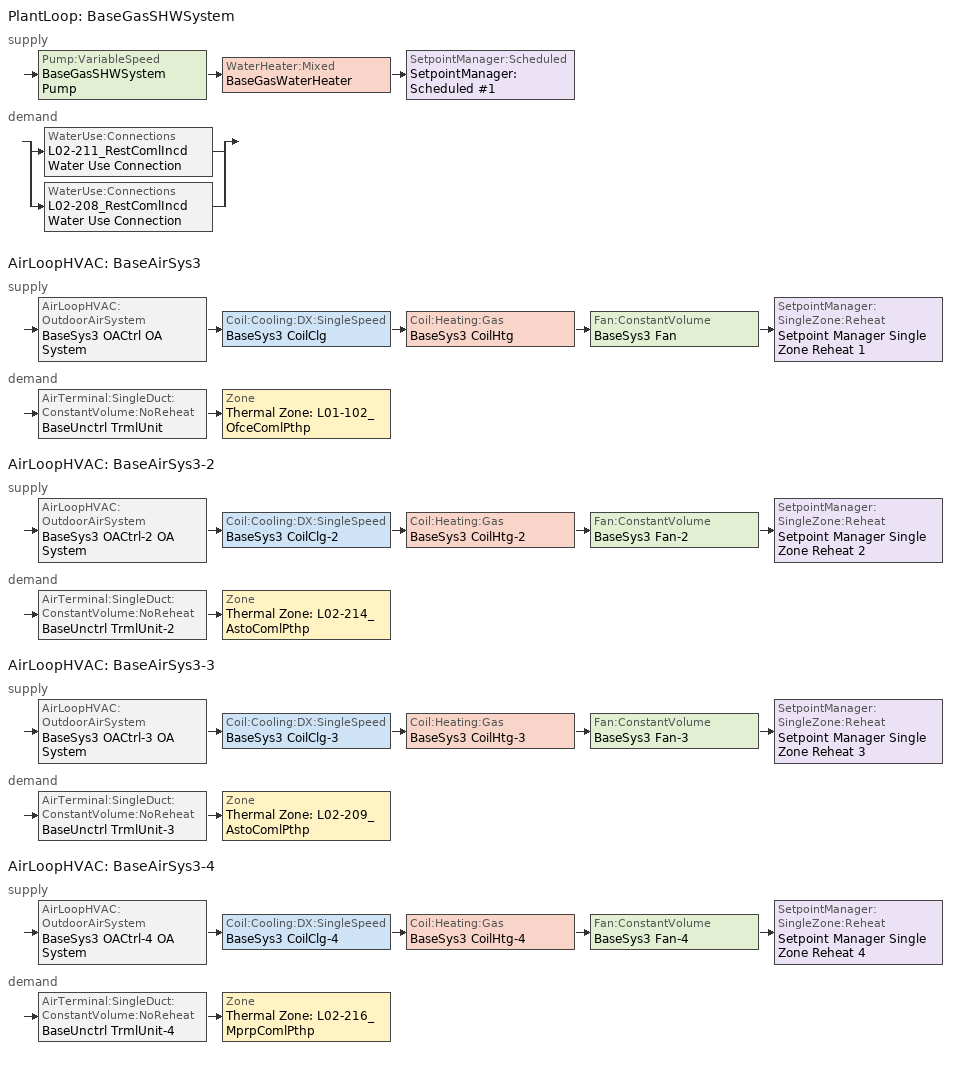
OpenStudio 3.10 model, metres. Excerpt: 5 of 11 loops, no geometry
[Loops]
PlantLoop 'BaseGasSHWSystem'
 supply: Pump:VariableSpeed 'BaseGasSHWSystem Pump' > WaterHeater:Mixed 'BaseGasWaterHeater' > SetpointManager:Scheduled 'SetpointManager:Scheduled #1'
 demand: split
  | WaterUse:Connections 'L02-211_RestComlIncd Water Use Connection'
  | WaterUse:Connections 'L02-208_RestComlIncd Water Use Connection'
AirLoopHVAC 'BaseAirSys3'
 supply: AirLoopHVAC:OutdoorAirSystem 'BaseSys3 OACtrl OA System' > Coil:Cooling:DX:SingleSpeed 'BaseSys3 CoilClg' > Coil:Heating:Gas 'BaseSys3 CoilHtg' > Fan:ConstantVolume 'BaseSys3 Fan' > SetpointManager:SingleZone:Reheat 'Setpoint Manager Single Zone Reheat 1'
 demand: AirTerminal:SingleDuct:ConstantVolume:NoReheat 'BaseUnctrl TrmlUnit' > Zone 'Thermal Zone: L01-102_OfceComlPthp'
AirLoopHVAC 'BaseAirSys3-2'
 supply: AirLoopHVAC:OutdoorAirSystem 'BaseSys3 OACtrl-2 OA System' > Coil:Cooling:DX:SingleSpeed 'BaseSys3 CoilClg-2' > Coil:Heating:Gas 'BaseSys3 CoilHtg-2' > Fan:ConstantVolume 'BaseSys3 Fan-2' > SetpointManager:SingleZone:Reheat 'Setpoint Manager Single Zone Reheat 2'
 demand: AirTerminal:SingleDuct:ConstantVolume:NoReheat 'BaseUnctrl TrmlUnit-2' > Zone 'Thermal Zone: L02-214_AstoComlPthp'
AirLoopHVAC 'BaseAirSys3-3'
 supply: AirLoopHVAC:OutdoorAirSystem 'BaseSys3 OACtrl-3 OA System' > Coil:Cooling:DX:SingleSpeed 'BaseSys3 CoilClg-3' > Coil:Heating:Gas 'BaseSys3 CoilHtg-3' > Fan:ConstantVolume 'BaseSys3 Fan-3' > SetpointManager:SingleZone:Reheat 'Setpoint Manager Single Zone Reheat 3'
 demand: AirTerminal:SingleDuct:ConstantVolume:NoReheat 'BaseUnctrl TrmlUnit-3' > Zone 'Thermal Zone: L02-209_AstoComlPthp'
AirLoopHVAC 'BaseAirSys3-4'
 supply: AirLoopHVAC:OutdoorAirSystem 'BaseSys3 OACtrl-4 OA System' > Coil:Cooling:DX:SingleSpeed 'BaseSys3 CoilClg-4' > Coil:Heating:Gas 'BaseSys3 CoilHtg-4' > Fan:ConstantVolume 'BaseSys3 Fan-4' > SetpointManager:SingleZone:Reheat 'Setpoint Manager Single Zone Reheat 4'
 demand: AirTerminal:SingleDuct:ConstantVolume:NoReheat 'BaseUnctrl TrmlUnit-4' > Zone 'Thermal Zone: L02-216_MprpComlPthp'
[Sizing:Zone] Zone Cooling Design Supply Air Temperature Input Method=TemperatureDifference; Zone Cooling Design Supply Air Temperature {C}=14; Zone Cooling Design Supply Air Temperature Difference {deltaC}=11.1111; Zone Heating Design Supply Air Temperature Input Method=TemperatureDifference; Zone Heating Design Supply Air Temperature {C}=40; Zone Heating Design Supply Air Temperature Difference {deltaC}=11.1111; Zone Cooling Design Supply Air Humidity Ratio {kg-H2O/kg-air}=0.0085; Zone Heating Design Supply Air Humidity Ratio {kg-H2O/kg-air}=0.008; Zone Heating Sizing Factor=1; Zone Cooling Sizing Factor=1; Cooling Design Air Flow Method=DesignDay; Cooling Minimum Air Flow per Zone Floor Area {m3/s-m2}=0; Cooling Minimum Air Flow {m3/s}=0; Cooling Minimum Air Flow Fraction=0; Heating Design Air Flow Method=DesignDay; Heating Maximum Air Flow per Zone Floor Area {m3/s-m2}=0; Heating Maximum Air Flow {m3/s}=0; Heating Maximum Air Flow Fraction=0; Account for Dedicated Outdoor Air System=No; Dedicated Outdoor Air System Control Strategy=NeutralSupplyAir; Dedicated Outdoor Air Low Setpoint Temperature for Design {C}=autosize; Dedicated Outdoor Air High Setpoint Temperature for Design {C}=autosize; Zone Load Sizing Method=Sensible Load Only No Latent Load; Zone Latent Cooling Design Supply Air Humidity Ratio Input Method=HumidityRatioDifference; Zone Cooling Design Supply Air Humidity Ratio Difference {kgWater/kgDryAir}=0.005; Zone Latent Heating Design Supply Air Humidity Ratio Input Method=HumidityRatioDifference; Zone Humidification Design Supply Air Humidity Ratio Difference {kgWater/kgDryAir}=0.005; Sizing Option=Coincident
Thermal Zone: L01-102_OfceComlPthp; Thermal Zone: L02-214_AstoComlPthp; Thermal Zone: L02-209_AstoComlPthp; Thermal Zone: L02-216_MprpComlPthp
[Zone equipment]
Thermal Zone: L01-102_OfceComlPthp: BaseUnctrl TrmlUnit
Thermal Zone: L02-214_AstoComlPthp: BaseUnctrl TrmlUnit-2
Thermal Zone: L02-209_AstoComlPthp: BaseUnctrl TrmlUnit-3
Thermal Zone: L02-216_MprpComlPthp: BaseUnctrl TrmlUnit-4
[PlantLoop]
BaseGasSHWSystem: Glycol Concentration=0; Plant Loop Volume {m3}=Autocalculate; Load Distribution Scheme=Optimal
[Sizing:Plant]
BaseGasSHWSystem: Loop Type=Heating; Design Loop Exit Temperature {C}=48.8889; Loop Design Temperature Difference {deltaC}=36.1111; Sizing Option=NonCoincident; Zone Timesteps in Averaging Window=1; Coincident Sizing Factor Mode=None
[WaterHeater:Mixed]
BaseGasWaterHeater: Tank Volume {m3}=0.113562; Setpoint Temperature Schedule=BaseGasWaterHeater Setpoint Temp; Deadband Temperature Difference {deltaC}=2; Maximum Temperature Limit {C}=82.22; Heater Control Type=Cycle; Heater Maximum Capacity {W}=8880.61; Heater Fuel Type=NaturalGas; Heater Thermal Efficiency=0.8; Off Cycle Parasitic Fuel Consumption Rate {W}=0; Off Cycle Parasitic Fuel Type=NaturalGas; Off Cycle Parasitic Heat Fraction to Tank=0.8; On Cycle Parasitic Fuel Consumption Rate {W}=0; On Cycle Parasitic Fuel Type=NaturalGas; Ambient Temperature Indicator=Schedule; Ambient Temperature Schedule=BaseGasWaterHeater Ambient Temperature; Off Cycle Loss Coefficient to Ambient Temperature {W/K}=5.4783; On Cycle Loss Coefficient to Ambient Temperature {W/K}=6; Use Side Effectiveness=1; Source Side Effectiveness=1; Use Side Design Flow Rate {m3/s}=autosize; Source Side Design Flow Rate {m3/s}=autosize; Indirect Water Heating Recovery Time {hr}=1.5; Source Side Flow Control Mode=IndirectHeatPrimarySetpoint
[WaterHeater:Sizing]
BaseGasWaterHeater: Design Mode=PeakDraw; Time Storage Can Meet Peak Draw {hr}=0.538503; Time for Tank Recovery {hr}=0; Nominal Tank Volume for Autosizing Plant Connections {m3}=1
[Pump:VariableSpeed]
BaseGasSHWSystem Pump: Rated Pump Head {Pa}=0; Pump Control Type=Intermittent; Skin Loss Radiative Fraction=0.5; Design Power Sizing Method=PowerPerFlowPerPressure; Design Electric Power per Unit Flow Rate {W/(m3/s)}=348701.1; Design Shaft Power per Unit Flow Rate per Unit Head {W-s/m3-Pa}=1.28205; Design Minimum Flow Rate Fraction=0
[SetpointManager:Scheduled]
SetpointManager:Scheduled #1: Control Variable=Temperature; Schedule=BaseGasSHWSystem Supply Temp Schedule; Setpoint Node or NodeList=BaseGasSHWSystem Supply Mixer Outlet Node
[WaterUse:Connections] Drain Water Heat Exchanger Type=None; Drain Water Heat Exchanger Destination=Plant
Name | Water Use Equipment Name 1
L02-211_RestComlIncd Water Use Connection | L02-211_RestComlIncd Water Use Equipment
L02-208_RestComlIncd Water Use Connection | L02-208_RestComlIncd Water Use Equipment
[WaterUse:Equipment:Definition]
Name | Peak Flow Rate {m3/s} | Target Temperature Schedule
L02-211_RestComlIncd Water Use Definition | 9.24403e-06 | L02-211_RestComlIncd Target SHW Temp
L02-208_RestComlIncd Water Use Definition | 1.26635e-06 | L02-208_RestComlIncd Target SHW Temp
[WaterUse:Equipment] Flow Rate Fraction Schedule=GLBHSHW
Name | Water Use Equipment Definition
L02-211_RestComlIncd Water Use Equipment | L02-211_RestComlIncd Water Use Definition
L02-208_RestComlIncd Water Use Equipment | L02-208_RestComlIncd Water Use Definition
[AirLoopHVAC] Availability Schedule=GLBHHVAC; Design Supply Air Flow Rate {m3/s}=autosize; Design Return Air Flow Fraction of Supply Air Flow=1
BaseAirSys3; BaseAirSys3-2; BaseAirSys3-3; BaseAirSys3-4
[Sizing:System] Central Heating Maximum System Air Flow Ratio=1; Preheat Design Temperature {C}=10; Preheat Design Humidity Ratio {kg-H2O/kg-Air}=0; Precool Design Temperature {C}=5.68434e-14; Precool Design Humidity Ratio {kg-H2O/kg-Air}=0; Central Cooling Design Supply Air Temperature {C}=12.7778; Central Heating Design Supply Air Temperature {C}=32.2222; Sizing Option=NonCoincident; 100% Outdoor Air in Cooling=No; 100% Outdoor Air in Heating=No; Central Cooling Design Supply Air Humidity Ratio {kg-H2O/kg-Air}=0.0085; Central Heating Design Supply Air Humidity Ratio {kg-H2O/kg-Air}=0.008; Zone Maximum Outdoor Air Fraction=1; Cooling Supply Air Flow Rate Per Floor Area {m3/s-m2}=0.00996765; Cooling Fraction of Autosized Cooling Supply Air Flow Rate=1; Cooling Supply Air Flow Rate Per Unit Cooling Capacity {m3/s-W}=3.94755e-05; Heating Supply Air Flow Rate Per Floor Area {m3/s-m2}=0.00996765; Heating Fraction of Autosized Heating Supply Air Flow Rate=1; Heating Fraction of Autosized Cooling Supply Air Flow Rate=1; Heating Supply Air Flow Rate Per Unit Heating Capacity {m3/s-W}=3.15882e-05; Cooling Design Capacity Method=CoolingDesignCapacity; Cooling Design Capacity {W}=autosize; Cooling Design Capacity Per Floor Area {W/m2}=234.7; Fraction of Autosized Cooling Design Capacity=1; Heating Design Capacity Method=HeatingDesignCapacity; Heating Design Capacity {W}=autosize; Heating Design Capacity Per Floor Area {W/m2}=157; Fraction of Autosized Heating Design Capacity=1; Central Cooling Capacity Control Method=OnOff; Occupant Diversity=autosize
BaseAirSys3; BaseAirSys3-2; BaseAirSys3-3; BaseAirSys3-4
[Fan:ConstantVolume] Availability Schedule=Always On Discrete; Fan Total Efficiency=1; Pressure Rise {Pa}=0; Maximum Flow Rate {m3/s}=AutoSize; Motor Efficiency=1; Motor In Airstream Fraction=1
BaseSys3 Fan; BaseSys3 Fan-2; BaseSys3 Fan-3; BaseSys3 Fan-4
[Coil:Heating:Gas] Availability Schedule=Always On Discrete; Gas Burner Efficiency=0.8; Nominal Capacity {W}=AutoSize; On Cycle Parasitic Electric Load {W}=0; Part Load Fraction Correlation Curve=CoilHtgFurnFIRRatio_fQRatio; Off Cycle Parasitic Gas Load {W}=0
BaseSys3 CoilHtg; BaseSys3 CoilHtg-2; BaseSys3 CoilHtg-3; BaseSys3 CoilHtg-4
[Coil:Cooling:DX:SingleSpeed] Availability Schedule=Always On Discrete; Rated Total Cooling Capacity {W}=autosize; Rated Sensible Heat Ratio=autosize; Rated COP {W/W}=3; Rated Air Flow Rate {m3/s}=autosize; Rated Evaporator Fan Power Per Volume Flow Rate 2017 {W/(m3/s)}=773.3; Rated Evaporator Fan Power Per Volume Flow Rate 2023 {W/(m3/s)}=934.4; Total Cooling Capacity Function of Temperature Curve=CoilClgDXQRatio_fTwbToadbSI; Total Cooling Capacity Function of Flow Fraction Curve=CoilClgDXSnglQRatio_fCFMRatio; Energy Input Ratio Function of Temperature Curve=CoilClgDXEIRRatio_fTwbToadbSI; Energy Input Ratio Function of Flow Fraction Curve=CoilClgDXSnglEIRRatio_fCFMRatio; Part Load Fraction Correlation Curve=CoilClgDXEIRRatio_fQFrac; Minimum Outdoor Dry-Bulb Temperature for Compressor Operation {C}=-25; Nominal Time for Condensate Removal to Begin {s}=0; Ratio of Initial Moisture Evaporation Rate and Steady State Latent Capacity=0; Maximum Cycling Rate {cycles/hr}=0; Latent Capacity Time Constant {s}=0; Condenser Type=AirCooled; Evaporative Condenser Effectiveness=0.9; Evaporative Condenser Air Flow Rate {m3/s}=autosize; Evaporative Condenser Pump Rated Power Consumption {W}=autosize; Crankcase Heater Capacity {W}=0; Maximum Outdoor Dry-Bulb Temperature for Crankcase Heater Operation {C}=10; Basin Heater Capacity {W/K}=0; Basin Heater Setpoint Temperature {C}=2
BaseSys3 CoilClg; BaseSys3 CoilClg-2; BaseSys3 CoilClg-3; BaseSys3 CoilClg-4
[Controller:OutdoorAir] Minimum Outdoor Air Flow Rate {m3/s}=0; Maximum Outdoor Air Flow Rate {m3/s}=Autosize; Economizer Control Type=NoEconomizer; Economizer Control Action Type=ModulateFlow; Economizer Maximum Limit Enthalpy {J/kg}=64000; Lockout Type=NoLockout; Minimum Limit Type=FixedMinimum; High Humidity Control=No; High Humidity Outdoor Air Flow Ratio=1; Control High Indoor Humidity Based on Outdoor Humidity Ratio=Yes; Heat Recovery Bypass Control Type=BypassWhenWithinEconomizerLimits; Economizer Operation Staging=InterlockedWithMechanicalCooling
Name | Minimum Outdoor Air Schedule | Controller Mechanical Ventilation
BaseSys3 OACtrl | BaseSys3 OACtrl Schedule | BaseSys3 OACtrl Mech Vent Controller
BaseSys3 OACtrl-2 | BaseSys3 OACtrl-2 Schedule | BaseSys3 OACtrl-2 Mech Vent Controller
BaseSys3 OACtrl-3 | BaseSys3 OACtrl-3 Schedule | BaseSys3 OACtrl-3 Mech Vent Controller
BaseSys3 OACtrl-4 | BaseSys3 OACtrl-4 Schedule | BaseSys3 OACtrl-4 Mech Vent Controller
[Controller:MechanicalVentilation] Availability Schedule=Always On Discrete
BaseSys3 OACtrl Mech Vent Controller; BaseSys3 OACtrl-2 Mech Vent Controller; BaseSys3 OACtrl-3 Mech Vent Controller; BaseSys3 OACtrl-4 Mech Vent Controller
[AirLoopHVAC:OutdoorAirSystem]
Name | Controller
BaseSys3 OACtrl OA System | BaseSys3 OACtrl
BaseSys3 OACtrl-2 OA System | BaseSys3 OACtrl-2
BaseSys3 OACtrl-3 OA System | BaseSys3 OACtrl-3
BaseSys3 OACtrl-4 OA System | BaseSys3 OACtrl-4
[SetpointManager:SingleZone:Reheat] Minimum Supply Air Temperature {C}=-99; Maximum Supply Air Temperature {C}=99
Name | Control Zone | Setpoint Node or NodeList
Setpoint Manager Single Zone Reheat 1 | Thermal Zone: L01-102_OfceComlPthp | BaseSys3 Fan Outlet Node
Setpoint Manager Single Zone Reheat 2 | Thermal Zone: L02-214_AstoComlPthp | BaseSys3 Fan-2 Outlet Node
Setpoint Manager Single Zone Reheat 3 | Thermal Zone: L02-209_AstoComlPthp | BaseSys3 Fan-3 Outlet Node
Setpoint Manager Single Zone Reheat 4 | Thermal Zone: L02-216_MprpComlPthp | BaseSys3 Fan-4 Outlet Node
[AirTerminal:SingleDuct:ConstantVolume:NoReheat] Availability Schedule=Always On Discrete; Maximum Air Flow Rate {m3/s}=AutoSize
BaseUnctrl TrmlUnit; BaseUnctrl TrmlUnit-2; BaseUnctrl TrmlUnit-3; BaseUnctrl TrmlUnit-4
[Curve:Biquadratic] Minimum Value of x=13.89; Maximum Value of x=25; Minimum Value of y=23.89; Maximum Value of y=46.11
Name | Coefficient1 Constant | Coefficient2 x | Coefficient3 x**2 | Coefficient4 y | Coefficient5 y**2 | Coefficient6 x*y
CoilClgDXQRatio_fTwbToadbSI | 0.86779 | 0.014245 | 0.000554 | -0.007569 | 3.2e-05 | -0.000191
CoilClgDXEIRRatio_fTwbToadbSI | 0.116709 | 0.028458 | -0.000411 | 0.021422 | 0.000162 | -0.00068
[Curve:Cubic]
CoilClgDXEIRRatio_fQFrac: Coefficient1 Constant=0; Coefficient2 x=5.1091; Coefficient3 x**2=-8.5515; Coefficient4 x**3=4.4744; Minimum Value of x=0.7; Maximum Value of x=1; Minimum Curve Output=0.92; Maximum Curve Output=1
[Curve:Quadratic]
Name | Coefficient1 Constant | Coefficient2 x | Coefficient3 x**2 | Minimum Value of x | Maximum Value of x | Minimum Curve Output
CoilClgDXSnglQRatio_fCFMRatio | 0.8 | 0.2 | 0 | 0 | 100 | 0.8
CoilClgDXSnglEIRRatio_fCFMRatio | 1.156 | -0.1816 | 0.0256 | 0 | 100
CoilHtgFurnFIRRatio_fQRatio | 0.01861 | 1.09421 | -0.112819 | 0.7 | 1
[Schedule:Day]
GLBHWinSHWWD; GLBHWinSHWFri; GLBHWinSHWSat: 1, 0, 0.04, 2, 0, 0.04, 3, 0, 0.04, 4, 0, 0.05, 5, 0, 0.05, 6, 0, 0.05, 7, 0, 0.05, 8, 0, 0.05, 9, 0, 0.05, 10, 0, 0.05, 11, 0, 0.05, 12, 0, 0.05, 13, 0, 0.08, 14, 0, 0.15, 15, 0, 0.26, 16, 0, 0.35, 17, 0, 0.35, 18, 0, 0.35, 19, 0, 0.35, 20, 0, 0.26, 21, 0, 0.14, 22, 0, 0.05, 23, 0, 0.04, 24, 0, 0.04
GLBHWinSHWSun: 1, 0, 0.04, 2, 0, 0.04, 3, 0, 0.04, 4, 0, 0.05, 5, 0, 0.05, 6, 0, 0.05, 7, 0, 0.05, 8, 0, 0.05, 9, 0, 0.05, 10, 0, 0.05, 11, 0, 0.05, 12, 0, 0.05, 13, 0, 0.05, 14, 0, 0.05, 15, 0, 0.05, 16, 0, 0.05, 17, 0, 0.05, 18, 0, 0.05, 19, 0, 0.05, 20, 0, 0.05, 21, 0, 0.05, 22, 0, 0.05, 23, 0, 0.04, 24, 0, 0.04
GLBHSpFaSHWWD; GLBHSpFaSHWFri: 1, 0, 0.04, 2, 0, 0.04, 3, 0, 0.04, 4, 0, 0.05, 5, 0, 0.26, 6, 0, 0.35, 7, 0, 0.35, 8, 0, 0.35, 9, 0, 0.35, 10, 0, 0.35, 11, 0, 0.35, 12, 0, 0.35, 13, 0, 0.35, 14, 0, 0.35, 15, 0, 0.35, 16, 0, 0.35, 17, 0, 0.35, 18, 0, 0.26, 19, 0, 0.15, 20, 0, 0.08, 21, 0, 0.05, 22, 0, 0.05, 23, 0, 0.04, 24, 0, 0.04
GLBHSpFaSHWSat; GLBHSpFaSHWSun: 1, 0, 0.04, 2, 0, 0.04, 3, 0, 0.04, 4, 0, 0.05, 5, 0, 0.08, 6, 0, 0.15, 7, 0, 0.26, 8, 0, 0.35, 9, 0, 0.35, 10, 0, 0.26, 11, 0, 0.15, 12, 0, 0.08, 13, 0, 0.05, 14, 0, 0.05, 15, 0, 0.05, 16, 0, 0.05, 17, 0, 0.05, 18, 0, 0.05, 19, 0, 0.05, 20, 0, 0.05, 21, 0, 0.05, 22, 0, 0.05, 23, 0, 0.04, 24, 0, 0.04
GLBHSumSHWWD: 1, 0, 0.04, 2, 0, 0.04, 3, 0, 0.04, 4, 0, 0.05, 5, 0, 0.26, 6, 0, 0.35, 7, 0, 0.35, 8, 0, 0.35, 9, 0, 0.35, 10, 0, 0.35, 11, 0, 0.35, 12, 0, 0.35, 13, 0, 0.35, 14, 0, 0.35, 15, 0, 0.35, 16, 0, 0.35, 17, 0, 0.35, 18, 0, 0.35, 19, 0, 0.35, 20, 0, 0.26, 21, 0, 0.14, 22, 0, 0.05, 23, 0, 0.04, 24, 0, 0.04
GLBHSumSHWFri: 1, 0, 0.04, 2, 0, 0.04, 3, 0, 0.04, 4, 0, 0.05, 5, 0, 0.26, 6, 0, 0.35, 7, 0, 0.35, 8, 0, 0.35, 9, 0, 0.35, 10, 0, 0.35, 11, 0, 0.35, 12, 0, 0.35, 13, 0, 0.35, 14, 0, 0.35, 15, 0, 0.35, 16, 0, 0.35, 17, 0, 0.35, 18, 0, 0.26, 19, 0, 0.14, 20, 0, 0.05, 21, 0, 0.05, 22, 0, 0.05, 23, 0, 0.04, 24, 0, 0.04
GLBHSumSHWSat; GLBHSumSHWSun: 1, 0, 0.04, 2, 0, 0.04, 3, 0, 0.04, 4, 0, 0.05, 5, 0, 0.08, 6, 0, 0.15, 7, 0, 0.26, 8, 0, 0.35, 9, 0, 0.35, 10, 0, 0.35, 11, 0, 0.35, 12, 0, 0.26, 13, 0, 0.15, 14, 0, 0.08, 15, 0, 0.05, 16, 0, 0.05, 17, 0, 0.05, 18, 0, 0.05, 19, 0, 0.05, 20, 0, 0.05, 21, 0, 0.05, 22, 0, 0.05, 23, 0, 0.04, 24, 0, 0.04
GLBHWinHVACWD; GLBHWinHVACFri; GLBHWinHVACSat; BaseSys3 OACtrl Schedule Week 1 Monday; BaseSys3 OACtrl Schedule Week 1 Tuesday; BaseSys3 OACtrl Schedule Week 1 Wednesday; BaseSys3 OACtrl Schedule Week 1 Thursday; BaseSys3 OACtrl Schedule Week 1 Friday; BaseSys3 OACtrl Schedule Week 1 Saturday; BaseSys3 OACtrl Schedule Week 5 Monday; BaseSys3 OACtrl Schedule Week 5 Tuesday; BaseSys3 OACtrl Schedule Week 5 Wednesday; BaseSys3 OACtrl Schedule Week 5 Thursday; BaseSys3 OACtrl Schedule Week 5 Friday; BaseSys3 OACtrl Schedule Week 5 Saturday; BaseSys3 OACtrl-2 Schedule Week 1 Monday; BaseSys3 OACtrl-2 Schedule Week 1 Tuesday; BaseSys3 OACtrl-2 Schedule Week 1 Wednesday; BaseSys3 OACtrl-2 Schedule Week 1 Thursday; BaseSys3 OACtrl-2 Schedule Week 1 Friday; BaseSys3 OACtrl-2 Schedule Week 1 Saturday; BaseSys3 OACtrl-2 Schedule Week 5 Monday; BaseSys3 OACtrl-2 Schedule Week 5 Tuesday; BaseSys3 OACtrl-2 Schedule Week 5 Wednesday; BaseSys3 OACtrl-2 Schedule Week 5 Thursday; BaseSys3 OACtrl-2 Schedule Week 5 Friday; BaseSys3 OACtrl-2 Schedule Week 5 Saturday; BaseSys3 OACtrl-3 Schedule Week 1 Monday; BaseSys3 OACtrl-3 Schedule Week 1 Tuesday; BaseSys3 OACtrl-3 Schedule Week 1 Wednesday; BaseSys3 OACtrl-3 Schedule Week 1 Thursday; BaseSys3 OACtrl-3 Schedule Week 1 Friday; BaseSys3 OACtrl-3 Schedule Week 1 Saturday; BaseSys3 OACtrl-3 Schedule Week 5 Monday; BaseSys3 OACtrl-3 Schedule Week 5 Tuesday; BaseSys3 OACtrl-3 Schedule Week 5 Wednesday; BaseSys3 OACtrl-3 Schedule Week 5 Thursday; BaseSys3 OACtrl-3 Schedule Week 5 Friday; BaseSys3 OACtrl-3 Schedule Week 5 Saturday; BaseSys3 OACtrl-4 Schedule Week 1 Monday; BaseSys3 OACtrl-4 Schedule Week 1 Tuesday; BaseSys3 OACtrl-4 Schedule Week 1 Wednesday; BaseSys3 OACtrl-4 Schedule Week 1 Thursday; BaseSys3 OACtrl-4 Schedule Week 1 Friday; BaseSys3 OACtrl-4 Schedule Week 1 Saturday; BaseSys3 OACtrl-4 Schedule Week 5 Monday; BaseSys3 OACtrl-4 Schedule Week 5 Tuesday; BaseSys3 OACtrl-4 Schedule Week 5 Wednesday; BaseSys3 OACtrl-4 Schedule Week 5 Thursday; BaseSys3 OACtrl-4 Schedule Week 5 Friday; BaseSys3 OACtrl-4 Schedule Week 5 Saturday: 1, 0, 0, 2, 0, 0, 3, 0, 0, 4, 0, 0, 5, 0, 0, 6, 0, 0, 7, 0, 0, 8, 0, 0, 9, 0, 0, 10, 0, 0, 11, 0, 0, 12, 0, 0, 13, 0, 0, 14, 0, 1, 15, 0, 1, 16, 0, 1, 17, 0, 1, 18, 0, 1, 19, 0, 1, 20, 0, 1, 21, 0, 0, 22, 0, 0, 23, 0, 0, 24, 0, 0
GLBHWinHVACSun; OffDay; BaseSys3 OACtrl Schedule Week 1 Sunday; BaseSys3 OACtrl Schedule Week 1 Holiday; BaseSys3 OACtrl Schedule Week 1 Custom 1; BaseSys3 OACtrl Schedule Week 1 Custom 2; BaseSys3 OACtrl Schedule Week 5 Sunday; BaseSys3 OACtrl Schedule Week 5 Holiday; BaseSys3 OACtrl Schedule Week 5 Custom 1; BaseSys3 OACtrl Schedule Week 5 Custom 2; BaseSys3 OACtrl-2 Schedule Week 1 Sunday; BaseSys3 OACtrl-2 Schedule Week 1 Holiday; BaseSys3 OACtrl-2 Schedule Week 1 Custom 1; BaseSys3 OACtrl-2 Schedule Week 1 Custom 2; BaseSys3 OACtrl-2 Schedule Week 5 Sunday; BaseSys3 OACtrl-2 Schedule Week 5 Holiday; BaseSys3 OACtrl-2 Schedule Week 5 Custom 1; BaseSys3 OACtrl-2 Schedule Week 5 Custom 2; BaseSys3 OACtrl-3 Schedule Week 1 Sunday; BaseSys3 OACtrl-3 Schedule Week 1 Holiday; BaseSys3 OACtrl-3 Schedule Week 1 Custom 1; BaseSys3 OACtrl-3 Schedule Week 1 Custom 2; BaseSys3 OACtrl-3 Schedule Week 5 Sunday; BaseSys3 OACtrl-3 Schedule Week 5 Holiday; BaseSys3 OACtrl-3 Schedule Week 5 Custom 1; BaseSys3 OACtrl-3 Schedule Week 5 Custom 2; BaseSys3 OACtrl-4 Schedule Week 1 Sunday; BaseSys3 OACtrl-4 Schedule Week 1 Holiday; BaseSys3 OACtrl-4 Schedule Week 1 Custom 1; BaseSys3 OACtrl-4 Schedule Week 1 Custom 2; BaseSys3 OACtrl-4 Schedule Week 5 Sunday; BaseSys3 OACtrl-4 Schedule Week 5 Holiday; BaseSys3 OACtrl-4 Schedule Week 5 Custom 1; BaseSys3 OACtrl-4 Schedule Week 5 Custom 2: 1, 0, 0, 2, 0, 0, 3, 0, 0, 4, 0, 0, 5, 0, 0, 6, 0, 0, 7, 0, 0, 8, 0, 0, 9, 0, 0, 10, 0, 0, 11, 0, 0, 12, 0, 0, 13, 0, 0, 14, 0, 0, 15, 0, 0, 16, 0, 0, 17, 0, 0, 18, 0, 0, 19, 0, 0, 20, 0, 0, 21, 0, 0, 22, 0, 0, 23, 0, 0, 24, 0, 0
GLBHSpFaHVACWD; GLBHSpFaHVACFri; BaseSys3 OACtrl Schedule Week 2 Monday; BaseSys3 OACtrl Schedule Week 2 Tuesday; BaseSys3 OACtrl Schedule Week 2 Wednesday; BaseSys3 OACtrl Schedule Week 2 Thursday; BaseSys3 OACtrl Schedule Week 2 Friday; BaseSys3 OACtrl Schedule Week 4 Monday; BaseSys3 OACtrl Schedule Week 4 Tuesday; BaseSys3 OACtrl Schedule Week 4 Wednesday; BaseSys3 OACtrl Schedule Week 4 Thursday; BaseSys3 OACtrl Schedule Week 4 Friday; BaseSys3 OACtrl-2 Schedule Week 2 Monday; BaseSys3 OACtrl-2 Schedule Week 2 Tuesday; BaseSys3 OACtrl-2 Schedule Week 2 Wednesday; BaseSys3 OACtrl-2 Schedule Week 2 Thursday; BaseSys3 OACtrl-2 Schedule Week 2 Friday; BaseSys3 OACtrl-2 Schedule Week 4 Monday; BaseSys3 OACtrl-2 Schedule Week 4 Tuesday; BaseSys3 OACtrl-2 Schedule Week 4 Wednesday; BaseSys3 OACtrl-2 Schedule Week 4 Thursday; BaseSys3 OACtrl-2 Schedule Week 4 Friday; BaseSys3 OACtrl-3 Schedule Week 2 Monday; BaseSys3 OACtrl-3 Schedule Week 2 Tuesday; BaseSys3 OACtrl-3 Schedule Week 2 Wednesday; BaseSys3 OACtrl-3 Schedule Week 2 Thursday; BaseSys3 OACtrl-3 Schedule Week 2 Friday; BaseSys3 OACtrl-3 Schedule Week 4 Monday; BaseSys3 OACtrl-3 Schedule Week 4 Tuesday; BaseSys3 OACtrl-3 Schedule Week 4 Wednesday; BaseSys3 OACtrl-3 Schedule Week 4 Thursday; BaseSys3 OACtrl-3 Schedule Week 4 Friday; BaseSys3 OACtrl-4 Schedule Week 2 Monday; BaseSys3 OACtrl-4 Schedule Week 2 Tuesday; BaseSys3 OACtrl-4 Schedule Week 2 Wednesday; BaseSys3 OACtrl-4 Schedule Week 2 Thursday; BaseSys3 OACtrl-4 Schedule Week 2 Friday; BaseSys3 OACtrl-4 Schedule Week 4 Monday; BaseSys3 OACtrl-4 Schedule Week 4 Tuesday; BaseSys3 OACtrl-4 Schedule Week 4 Wednesday; BaseSys3 OACtrl-4 Schedule Week 4 Thursday; BaseSys3 OACtrl-4 Schedule Week 4 Friday: 1, 0, 0, 2, 0, 0, 3, 0, 0, 4, 0, 0, 5, 0, 1, 6, 0, 1, 7, 0, 1, 8, 0, 1, 9, 0, 1, 10, 0, 1, 11, 0, 1, 12, 0, 1, 13, 0, 1, 14, 0, 1, 15, 0, 1, 16, 0, 1, 17, 0, 1, 18, 0, 1, 19, 0, 1, 20, 0, 0, 21, 0, 0, 22, 0, 0, 23, 0, 0, 24, 0, 0
GLBHSpFaHVACSat; GLBHSpFaHVACSun; BaseSys3 OACtrl Schedule Week 2 Sunday; BaseSys3 OACtrl Schedule Week 2 Saturday; BaseSys3 OACtrl Schedule Week 2 Holiday; BaseSys3 OACtrl Schedule Week 2 Custom 1; BaseSys3 OACtrl Schedule Week 2 Custom 2; BaseSys3 OACtrl Schedule Week 4 Sunday; BaseSys3 OACtrl Schedule Week 4 Saturday; BaseSys3 OACtrl Schedule Week 4 Holiday; BaseSys3 OACtrl Schedule Week 4 Custom 1; BaseSys3 OACtrl Schedule Week 4 Custom 2; BaseSys3 OACtrl-2 Schedule Week 2 Sunday; BaseSys3 OACtrl-2 Schedule Week 2 Saturday; BaseSys3 OACtrl-2 Schedule Week 2 Holiday; BaseSys3 OACtrl-2 Schedule Week 2 Custom 1; BaseSys3 OACtrl-2 Schedule Week 2 Custom 2; BaseSys3 OACtrl-2 Schedule Week 4 Sunday; BaseSys3 OACtrl-2 Schedule Week 4 Saturday; BaseSys3 OACtrl-2 Schedule Week 4 Holiday; BaseSys3 OACtrl-2 Schedule Week 4 Custom 1; BaseSys3 OACtrl-2 Schedule Week 4 Custom 2; BaseSys3 OACtrl-3 Schedule Week 2 Sunday; BaseSys3 OACtrl-3 Schedule Week 2 Saturday; BaseSys3 OACtrl-3 Schedule Week 2 Holiday; BaseSys3 OACtrl-3 Schedule Week 2 Custom 1; BaseSys3 OACtrl-3 Schedule Week 2 Custom 2; BaseSys3 OACtrl-3 Schedule Week 4 Sunday; BaseSys3 OACtrl-3 Schedule Week 4 Saturday; BaseSys3 OACtrl-3 Schedule Week 4 Holiday; BaseSys3 OACtrl-3 Schedule Week 4 Custom 1; BaseSys3 OACtrl-3 Schedule Week 4 Custom 2; BaseSys3 OACtrl-4 Schedule Week 2 Sunday; BaseSys3 OACtrl-4 Schedule Week 2 Saturday; BaseSys3 OACtrl-4 Schedule Week 2 Holiday; BaseSys3 OACtrl-4 Schedule Week 2 Custom 1; BaseSys3 OACtrl-4 Schedule Week 2 Custom 2; BaseSys3 OACtrl-4 Schedule Week 4 Sunday; BaseSys3 OACtrl-4 Schedule Week 4 Saturday; BaseSys3 OACtrl-4 Schedule Week 4 Holiday; BaseSys3 OACtrl-4 Schedule Week 4 Custom 1; BaseSys3 OACtrl-4 Schedule Week 4 Custom 2: 1, 0, 0, 2, 0, 0, 3, 0, 0, 4, 0, 0, 5, 0, 0, 6, 0, 1, 7, 0, 1, 8, 0, 1, 9, 0, 1, 10, 0, 1, 11, 0, 1, 12, 0, 0, 13, 0, 0, 14, 0, 0, 15, 0, 0, 16, 0, 0, 17, 0, 0, 18, 0, 0, 19, 0, 0, 20, 0, 0, 21, 0, 0, 22, 0, 0, 23, 0, 0, 24, 0, 0
GLBHSumHVACWD; BaseSys3 OACtrl Schedule Week 3 Monday; BaseSys3 OACtrl Schedule Week 3 Tuesday; BaseSys3 OACtrl Schedule Week 3 Wednesday; BaseSys3 OACtrl Schedule Week 3 Thursday; BaseSys3 OACtrl-2 Schedule Week 3 Monday; BaseSys3 OACtrl-2 Schedule Week 3 Tuesday; BaseSys3 OACtrl-2 Schedule Week 3 Wednesday; BaseSys3 OACtrl-2 Schedule Week 3 Thursday; BaseSys3 OACtrl-3 Schedule Week 3 Monday; BaseSys3 OACtrl-3 Schedule Week 3 Tuesday; BaseSys3 OACtrl-3 Schedule Week 3 Wednesday; BaseSys3 OACtrl-3 Schedule Week 3 Thursday; BaseSys3 OACtrl-4 Schedule Week 3 Monday; BaseSys3 OACtrl-4 Schedule Week 3 Tuesday; BaseSys3 OACtrl-4 Schedule Week 3 Wednesday; BaseSys3 OACtrl-4 Schedule Week 3 Thursday: 1, 0, 0, 2, 0, 0, 3, 0, 0, 4, 0, 0, 5, 0, 1, 6, 0, 1, 7, 0, 1, 8, 0, 1, 9, 0, 1, 10, 0, 1, 11, 0, 1, 12, 0, 1, 13, 0, 1, 14, 0, 1, 15, 0, 1, 16, 0, 1, 17, 0, 1, 18, 0, 1, 19, 0, 1, 20, 0, 1, 21, 0, 0, 22, 0, 0, 23, 0, 0, 24, 0, 0
GLBHSumHVACFri; BaseSys3 OACtrl Schedule Week 3 Friday; BaseSys3 OACtrl-2 Schedule Week 3 Friday; BaseSys3 OACtrl-3 Schedule Week 3 Friday; BaseSys3 OACtrl-4 Schedule Week 3 Friday: 1, 0, 0, 2, 0, 0, 3, 0, 0, 4, 0, 0, 5, 0, 1, 6, 0, 1, 7, 0, 1, 8, 0, 1, 9, 0, 1, 10, 0, 1, 11, 0, 1, 12, 0, 1, 13, 0, 1, 14, 0, 1, 15, 0, 1, 16, 0, 1, 17, 0, 1, 18, 0, 1, 19, 0, 0, 20, 0, 0, 21, 0, 0, 22, 0, 0, 23, 0, 0, 24, 0, 0
GLBHSumHVACSat; GLBHSumHVACSun; BaseSys3 OACtrl Schedule Week 3 Sunday; BaseSys3 OACtrl Schedule Week 3 Saturday; BaseSys3 OACtrl Schedule Week 3 Holiday; BaseSys3 OACtrl Schedule Week 3 Custom 1; BaseSys3 OACtrl Schedule Week 3 Custom 2; BaseSys3 OACtrl-2 Schedule Week 3 Sunday; BaseSys3 OACtrl-2 Schedule Week 3 Saturday; BaseSys3 OACtrl-2 Schedule Week 3 Holiday; BaseSys3 OACtrl-2 Schedule Week 3 Custom 1; BaseSys3 OACtrl-2 Schedule Week 3 Custom 2; BaseSys3 OACtrl-3 Schedule Week 3 Sunday; BaseSys3 OACtrl-3 Schedule Week 3 Saturday; BaseSys3 OACtrl-3 Schedule Week 3 Holiday; BaseSys3 OACtrl-3 Schedule Week 3 Custom 1; BaseSys3 OACtrl-3 Schedule Week 3 Custom 2; BaseSys3 OACtrl-4 Schedule Week 3 Sunday; BaseSys3 OACtrl-4 Schedule Week 3 Saturday; BaseSys3 OACtrl-4 Schedule Week 3 Holiday; BaseSys3 OACtrl-4 Schedule Week 3 Custom 1; BaseSys3 OACtrl-4 Schedule Week 3 Custom 2: 1, 0, 0, 2, 0, 0, 3, 0, 0, 4, 0, 0, 5, 0, 0, 6, 0, 1, 7, 0, 1, 8, 0, 1, 9, 0, 1, 10, 0, 1, 11, 0, 1, 12, 0, 1, 13, 0, 1, 14, 0, 0, 15, 0, 0, 16, 0, 0, 17, 0, 0, 18, 0, 0, 19, 0, 0, 20, 0, 0, 21, 0, 0, 22, 0, 0, 23, 0, 0, 24, 0, 0
OnDay; AllOnHVACAvailDay; BaseSys3 OACtrl Schedule Week 1 Summer; BaseSys3 OACtrl Schedule Week 1 Winter; BaseSys3 OACtrl Schedule Week 2 Summer; BaseSys3 OACtrl Schedule Week 2 Winter; BaseSys3 OACtrl Schedule Week 3 Summer; BaseSys3 OACtrl Schedule Week 3 Winter; BaseSys3 OACtrl Schedule Week 4 Summer; BaseSys3 OACtrl Schedule Week 4 Winter; BaseSys3 OACtrl Schedule Week 5 Summer; BaseSys3 OACtrl Schedule Week 5 Winter; BaseSys3 OACtrl-2 Schedule Week 1 Summer; BaseSys3 OACtrl-2 Schedule Week 1 Winter; BaseSys3 OACtrl-2 Schedule Week 2 Summer; BaseSys3 OACtrl-2 Schedule Week 2 Winter; BaseSys3 OACtrl-2 Schedule Week 3 Summer; BaseSys3 OACtrl-2 Schedule Week 3 Winter; BaseSys3 OACtrl-2 Schedule Week 4 Summer; BaseSys3 OACtrl-2 Schedule Week 4 Winter; BaseSys3 OACtrl-2 Schedule Week 5 Summer; BaseSys3 OACtrl-2 Schedule Week 5 Winter; BaseSys3 OACtrl-3 Schedule Week 1 Summer; BaseSys3 OACtrl-3 Schedule Week 1 Winter; BaseSys3 OACtrl-3 Schedule Week 2 Summer; BaseSys3 OACtrl-3 Schedule Week 2 Winter; BaseSys3 OACtrl-3 Schedule Week 3 Summer; BaseSys3 OACtrl-3 Schedule Week 3 Winter; BaseSys3 OACtrl-3 Schedule Week 4 Summer; BaseSys3 OACtrl-3 Schedule Week 4 Winter; BaseSys3 OACtrl-3 Schedule Week 5 Summer; BaseSys3 OACtrl-3 Schedule Week 5 Winter; BaseSys3 OACtrl-4 Schedule Week 1 Summer; BaseSys3 OACtrl-4 Schedule Week 1 Winter; BaseSys3 OACtrl-4 Schedule Week 2 Summer; BaseSys3 OACtrl-4 Schedule Week 2 Winter; BaseSys3 OACtrl-4 Schedule Week 3 Summer; BaseSys3 OACtrl-4 Schedule Week 3 Winter; BaseSys3 OACtrl-4 Schedule Week 4 Summer; BaseSys3 OACtrl-4 Schedule Week 4 Winter; BaseSys3 OACtrl-4 Schedule Week 5 Summer; BaseSys3 OACtrl-4 Schedule Week 5 Winter: 1, 0, 1, 2, 0, 1, 3, 0, 1, 4, 0, 1, 5, 0, 1, 6, 0, 1, 7, 0, 1, 8, 0, 1, 9, 0, 1, 10, 0, 1, 11, 0, 1, 12, 0, 1, 13, 0, 1, 14, 0, 1, 15, 0, 1, 16, 0, 1, 17, 0, 1, 18, 0, 1, 19, 0, 1, 20, 0, 1, 21, 0, 1, 22, 0, 1, 23, 0, 1, 24, 0, 1
BaseGasWaterHeater Ambient Temperature Day Schedule: 24, 0, 20
BaseGasWaterHeater Setpoint Temp Day Schedule; BaseGasSHWSystem Supply Temp Schedule Day Schedule; L02-211_RestComlIncd Target SHW Temp Default Day; L02-208_RestComlIncd Target SHW Temp Default Day: 24, 0, 48.8889
[Schedule:Week]
GLBHWinSHWWk: GLBHWinSHWSun, GLBHWinSHWWD, GLBHWinSHWWD, GLBHWinSHWWD, GLBHWinSHWWD, GLBHWinSHWFri, GLBHWinSHWSat, GLBHWinSHWSun, OnDay, OffDay, GLBHWinSHWSun, GLBHWinSHWSun
GLBHSpFaSHWWk: GLBHSpFaSHWSun, GLBHSpFaSHWWD, GLBHSpFaSHWWD, GLBHSpFaSHWWD, GLBHSpFaSHWWD, GLBHSpFaSHWFri, GLBHSpFaSHWSat, GLBHSpFaSHWSun, OnDay, OffDay, GLBHSpFaSHWSun, GLBHSpFaSHWSun
GLBHSumSHWWk: GLBHSumSHWSun, GLBHSumSHWWD, GLBHSumSHWWD, GLBHSumSHWWD, GLBHSumSHWWD, GLBHSumSHWFri, GLBHSumSHWSat, GLBHSumSHWSun, OnDay, OffDay, GLBHSumSHWSun, GLBHSumSHWSun
GLBHWinHVACWk: GLBHWinHVACSun, GLBHWinHVACWD, GLBHWinHVACWD, GLBHWinHVACWD, GLBHWinHVACWD, GLBHWinHVACFri, GLBHWinHVACSat, GLBHWinHVACSun, AllOnHVACAvailDay, AllOnHVACAvailDay, GLBHWinHVACSun, GLBHWinHVACSun
GLBHSpFaHVACWk: GLBHSpFaHVACSun, GLBHSpFaHVACWD, GLBHSpFaHVACWD, GLBHSpFaHVACWD, GLBHSpFaHVACWD, GLBHSpFaHVACFri, GLBHSpFaHVACSat, GLBHSpFaHVACSun, AllOnHVACAvailDay, AllOnHVACAvailDay, GLBHSpFaHVACSun, GLBHSpFaHVACSun
GLBHSumHVACWk: GLBHSumHVACSun, GLBHSumHVACWD, GLBHSumHVACWD, GLBHSumHVACWD, GLBHSumHVACWD, GLBHSumHVACFri, GLBHSumHVACSat, GLBHSumHVACSun, AllOnHVACAvailDay, AllOnHVACAvailDay, GLBHSumHVACSun, GLBHSumHVACSun
BaseSys3 OACtrl Schedule Week 1: BaseSys3 OACtrl Schedule Week 1 Sunday, BaseSys3 OACtrl Schedule Week 1 Monday, BaseSys3 OACtrl Schedule Week 1 Tuesday, BaseSys3 OACtrl Schedule Week 1 Wednesday, BaseSys3 OACtrl Schedule Week 1 Thursday, BaseSys3 OACtrl Schedule Week 1 Friday, BaseSys3 OACtrl Schedule Week 1 Saturday, BaseSys3 OACtrl Schedule Week 1 Holiday, BaseSys3 OACtrl Schedule Week 1 Summer, BaseSys3 OACtrl Schedule Week 1 Winter, BaseSys3 OACtrl Schedule Week 1 Custom 1, BaseSys3 OACtrl Schedule Week 1 Custom 2
BaseSys3 OACtrl Schedule Week 2: BaseSys3 OACtrl Schedule Week 2 Sunday, BaseSys3 OACtrl Schedule Week 2 Monday, BaseSys3 OACtrl Schedule Week 2 Tuesday, BaseSys3 OACtrl Schedule Week 2 Wednesday, BaseSys3 OACtrl Schedule Week 2 Thursday, BaseSys3 OACtrl Schedule Week 2 Friday, BaseSys3 OACtrl Schedule Week 2 Saturday, BaseSys3 OACtrl Schedule Week 2 Holiday, BaseSys3 OACtrl Schedule Week 2 Summer, BaseSys3 OACtrl Schedule Week 2 Winter, BaseSys3 OACtrl Schedule Week 2 Custom 1, BaseSys3 OACtrl Schedule Week 2 Custom 2
BaseSys3 OACtrl Schedule Week 3: BaseSys3 OACtrl Schedule Week 3 Sunday, BaseSys3 OACtrl Schedule Week 3 Monday, BaseSys3 OACtrl Schedule Week 3 Tuesday, BaseSys3 OACtrl Schedule Week 3 Wednesday, BaseSys3 OACtrl Schedule Week 3 Thursday, BaseSys3 OACtrl Schedule Week 3 Friday, BaseSys3 OACtrl Schedule Week 3 Saturday, BaseSys3 OACtrl Schedule Week 3 Holiday, BaseSys3 OACtrl Schedule Week 3 Summer, BaseSys3 OACtrl Schedule Week 3 Winter, BaseSys3 OACtrl Schedule Week 3 Custom 1, BaseSys3 OACtrl Schedule Week 3 Custom 2
BaseSys3 OACtrl Schedule Week 4: BaseSys3 OACtrl Schedule Week 4 Sunday, BaseSys3 OACtrl Schedule Week 4 Monday, BaseSys3 OACtrl Schedule Week 4 Tuesday, BaseSys3 OACtrl Schedule Week 4 Wednesday, BaseSys3 OACtrl Schedule Week 4 Thursday, BaseSys3 OACtrl Schedule Week 4 Friday, BaseSys3 OACtrl Schedule Week 4 Saturday, BaseSys3 OACtrl Schedule Week 4 Holiday, BaseSys3 OACtrl Schedule Week 4 Summer, BaseSys3 OACtrl Schedule Week 4 Winter, BaseSys3 OACtrl Schedule Week 4 Custom 1, BaseSys3 OACtrl Schedule Week 4 Custom 2
BaseSys3 OACtrl Schedule Week 5: BaseSys3 OACtrl Schedule Week 5 Sunday, BaseSys3 OACtrl Schedule Week 5 Monday, BaseSys3 OACtrl Schedule Week 5 Tuesday, BaseSys3 OACtrl Schedule Week 5 Wednesday, BaseSys3 OACtrl Schedule Week 5 Thursday, BaseSys3 OACtrl Schedule Week 5 Friday, BaseSys3 OACtrl Schedule Week 5 Saturday, BaseSys3 OACtrl Schedule Week 5 Holiday, BaseSys3 OACtrl Schedule Week 5 Summer, BaseSys3 OACtrl Schedule Week 5 Winter, BaseSys3 OACtrl Schedule Week 5 Custom 1, BaseSys3 OACtrl Schedule Week 5 Custom 2
BaseSys3 OACtrl-2 Schedule Week 1: BaseSys3 OACtrl-2 Schedule Week 1 Sunday, BaseSys3 OACtrl-2 Schedule Week 1 Monday, BaseSys3 OACtrl-2 Schedule Week 1 Tuesday, BaseSys3 OACtrl-2 Schedule Week 1 Wednesday, BaseSys3 OACtrl-2 Schedule Week 1 Thursday, BaseSys3 OACtrl-2 Schedule Week 1 Friday, BaseSys3 OACtrl-2 Schedule Week 1 Saturday, BaseSys3 OACtrl-2 Schedule Week 1 Holiday, BaseSys3 OACtrl-2 Schedule Week 1 Summer, BaseSys3 OACtrl-2 Schedule Week 1 Winter, BaseSys3 OACtrl-2 Schedule Week 1 Custom 1, BaseSys3 OACtrl-2 Schedule Week 1 Custom 2
BaseSys3 OACtrl-2 Schedule Week 2: BaseSys3 OACtrl-2 Schedule Week 2 Sunday, BaseSys3 OACtrl-2 Schedule Week 2 Monday, BaseSys3 OACtrl-2 Schedule Week 2 Tuesday, BaseSys3 OACtrl-2 Schedule Week 2 Wednesday, BaseSys3 OACtrl-2 Schedule Week 2 Thursday, BaseSys3 OACtrl-2 Schedule Week 2 Friday, BaseSys3 OACtrl-2 Schedule Week 2 Saturday, BaseSys3 OACtrl-2 Schedule Week 2 Holiday, BaseSys3 OACtrl-2 Schedule Week 2 Summer, BaseSys3 OACtrl-2 Schedule Week 2 Winter, BaseSys3 OACtrl-2 Schedule Week 2 Custom 1, BaseSys3 OACtrl-2 Schedule Week 2 Custom 2
BaseSys3 OACtrl-2 Schedule Week 3: BaseSys3 OACtrl-2 Schedule Week 3 Sunday, BaseSys3 OACtrl-2 Schedule Week 3 Monday, BaseSys3 OACtrl-2 Schedule Week 3 Tuesday, BaseSys3 OACtrl-2 Schedule Week 3 Wednesday, BaseSys3 OACtrl-2 Schedule Week 3 Thursday, BaseSys3 OACtrl-2 Schedule Week 3 Friday, BaseSys3 OACtrl-2 Schedule Week 3 Saturday, BaseSys3 OACtrl-2 Schedule Week 3 Holiday, BaseSys3 OACtrl-2 Schedule Week 3 Summer, BaseSys3 OACtrl-2 Schedule Week 3 Winter, BaseSys3 OACtrl-2 Schedule Week 3 Custom 1, BaseSys3 OACtrl-2 Schedule Week 3 Custom 2
BaseSys3 OACtrl-2 Schedule Week 4: BaseSys3 OACtrl-2 Schedule Week 4 Sunday, BaseSys3 OACtrl-2 Schedule Week 4 Monday, BaseSys3 OACtrl-2 Schedule Week 4 Tuesday, BaseSys3 OACtrl-2 Schedule Week 4 Wednesday, BaseSys3 OACtrl-2 Schedule Week 4 Thursday, BaseSys3 OACtrl-2 Schedule Week 4 Friday, BaseSys3 OACtrl-2 Schedule Week 4 Saturday, BaseSys3 OACtrl-2 Schedule Week 4 Holiday, BaseSys3 OACtrl-2 Schedule Week 4 Summer, BaseSys3 OACtrl-2 Schedule Week 4 Winter, BaseSys3 OACtrl-2 Schedule Week 4 Custom 1, BaseSys3 OACtrl-2 Schedule Week 4 Custom 2
BaseSys3 OACtrl-2 Schedule Week 5: BaseSys3 OACtrl-2 Schedule Week 5 Sunday, BaseSys3 OACtrl-2 Schedule Week 5 Monday, BaseSys3 OACtrl-2 Schedule Week 5 Tuesday, BaseSys3 OACtrl-2 Schedule Week 5 Wednesday, BaseSys3 OACtrl-2 Schedule Week 5 Thursday, BaseSys3 OACtrl-2 Schedule Week 5 Friday, BaseSys3 OACtrl-2 Schedule Week 5 Saturday, BaseSys3 OACtrl-2 Schedule Week 5 Holiday, BaseSys3 OACtrl-2 Schedule Week 5 Summer, BaseSys3 OACtrl-2 Schedule Week 5 Winter, BaseSys3 OACtrl-2 Schedule Week 5 Custom 1, BaseSys3 OACtrl-2 Schedule Week 5 Custom 2
BaseSys3 OACtrl-3 Schedule Week 1: BaseSys3 OACtrl-3 Schedule Week 1 Sunday, BaseSys3 OACtrl-3 Schedule Week 1 Monday, BaseSys3 OACtrl-3 Schedule Week 1 Tuesday, BaseSys3 OACtrl-3 Schedule Week 1 Wednesday, BaseSys3 OACtrl-3 Schedule Week 1 Thursday, BaseSys3 OACtrl-3 Schedule Week 1 Friday, BaseSys3 OACtrl-3 Schedule Week 1 Saturday, BaseSys3 OACtrl-3 Schedule Week 1 Holiday, BaseSys3 OACtrl-3 Schedule Week 1 Summer, BaseSys3 OACtrl-3 Schedule Week 1 Winter, BaseSys3 OACtrl-3 Schedule Week 1 Custom 1, BaseSys3 OACtrl-3 Schedule Week 1 Custom 2
BaseSys3 OACtrl-3 Schedule Week 2: BaseSys3 OACtrl-3 Schedule Week 2 Sunday, BaseSys3 OACtrl-3 Schedule Week 2 Monday, BaseSys3 OACtrl-3 Schedule Week 2 Tuesday, BaseSys3 OACtrl-3 Schedule Week 2 Wednesday, BaseSys3 OACtrl-3 Schedule Week 2 Thursday, BaseSys3 OACtrl-3 Schedule Week 2 Friday, BaseSys3 OACtrl-3 Schedule Week 2 Saturday, BaseSys3 OACtrl-3 Schedule Week 2 Holiday, BaseSys3 OACtrl-3 Schedule Week 2 Summer, BaseSys3 OACtrl-3 Schedule Week 2 Winter, BaseSys3 OACtrl-3 Schedule Week 2 Custom 1, BaseSys3 OACtrl-3 Schedule Week 2 Custom 2
BaseSys3 OACtrl-3 Schedule Week 3: BaseSys3 OACtrl-3 Schedule Week 3 Sunday, BaseSys3 OACtrl-3 Schedule Week 3 Monday, BaseSys3 OACtrl-3 Schedule Week 3 Tuesday, BaseSys3 OACtrl-3 Schedule Week 3 Wednesday, BaseSys3 OACtrl-3 Schedule Week 3 Thursday, BaseSys3 OACtrl-3 Schedule Week 3 Friday, BaseSys3 OACtrl-3 Schedule Week 3 Saturday, BaseSys3 OACtrl-3 Schedule Week 3 Holiday, BaseSys3 OACtrl-3 Schedule Week 3 Summer, BaseSys3 OACtrl-3 Schedule Week 3 Winter, BaseSys3 OACtrl-3 Schedule Week 3 Custom 1, BaseSys3 OACtrl-3 Schedule Week 3 Custom 2
BaseSys3 OACtrl-3 Schedule Week 4: BaseSys3 OACtrl-3 Schedule Week 4 Sunday, BaseSys3 OACtrl-3 Schedule Week 4 Monday, BaseSys3 OACtrl-3 Schedule Week 4 Tuesday, BaseSys3 OACtrl-3 Schedule Week 4 Wednesday, BaseSys3 OACtrl-3 Schedule Week 4 Thursday, BaseSys3 OACtrl-3 Schedule Week 4 Friday, BaseSys3 OACtrl-3 Schedule Week 4 Saturday, BaseSys3 OACtrl-3 Schedule Week 4 Holiday, BaseSys3 OACtrl-3 Schedule Week 4 Summer, BaseSys3 OACtrl-3 Schedule Week 4 Winter, BaseSys3 OACtrl-3 Schedule Week 4 Custom 1, BaseSys3 OACtrl-3 Schedule Week 4 Custom 2
BaseSys3 OACtrl-3 Schedule Week 5: BaseSys3 OACtrl-3 Schedule Week 5 Sunday, BaseSys3 OACtrl-3 Schedule Week 5 Monday, BaseSys3 OACtrl-3 Schedule Week 5 Tuesday, BaseSys3 OACtrl-3 Schedule Week 5 Wednesday, BaseSys3 OACtrl-3 Schedule Week 5 Thursday, BaseSys3 OACtrl-3 Schedule Week 5 Friday, BaseSys3 OACtrl-3 Schedule Week 5 Saturday, BaseSys3 OACtrl-3 Schedule Week 5 Holiday, BaseSys3 OACtrl-3 Schedule Week 5 Summer, BaseSys3 OACtrl-3 Schedule Week 5 Winter, BaseSys3 OACtrl-3 Schedule Week 5 Custom 1, BaseSys3 OACtrl-3 Schedule Week 5 Custom 2
BaseSys3 OACtrl-4 Schedule Week 1: BaseSys3 OACtrl-4 Schedule Week 1 Sunday, BaseSys3 OACtrl-4 Schedule Week 1 Monday, BaseSys3 OACtrl-4 Schedule Week 1 Tuesday, BaseSys3 OACtrl-4 Schedule Week 1 Wednesday, BaseSys3 OACtrl-4 Schedule Week 1 Thursday, BaseSys3 OACtrl-4 Schedule Week 1 Friday, BaseSys3 OACtrl-4 Schedule Week 1 Saturday, BaseSys3 OACtrl-4 Schedule Week 1 Holiday, BaseSys3 OACtrl-4 Schedule Week 1 Summer, BaseSys3 OACtrl-4 Schedule Week 1 Winter, BaseSys3 OACtrl-4 Schedule Week 1 Custom 1, BaseSys3 OACtrl-4 Schedule Week 1 Custom 2
BaseSys3 OACtrl-4 Schedule Week 2: BaseSys3 OACtrl-4 Schedule Week 2 Sunday, BaseSys3 OACtrl-4 Schedule Week 2 Monday, BaseSys3 OACtrl-4 Schedule Week 2 Tuesday, BaseSys3 OACtrl-4 Schedule Week 2 Wednesday, BaseSys3 OACtrl-4 Schedule Week 2 Thursday, BaseSys3 OACtrl-4 Schedule Week 2 Friday, BaseSys3 OACtrl-4 Schedule Week 2 Saturday, BaseSys3 OACtrl-4 Schedule Week 2 Holiday, BaseSys3 OACtrl-4 Schedule Week 2 Summer, BaseSys3 OACtrl-4 Schedule Week 2 Winter, BaseSys3 OACtrl-4 Schedule Week 2 Custom 1, BaseSys3 OACtrl-4 Schedule Week 2 Custom 2
BaseSys3 OACtrl-4 Schedule Week 3: BaseSys3 OACtrl-4 Schedule Week 3 Sunday, BaseSys3 OACtrl-4 Schedule Week 3 Monday, BaseSys3 OACtrl-4 Schedule Week 3 Tuesday, BaseSys3 OACtrl-4 Schedule Week 3 Wednesday, BaseSys3 OACtrl-4 Schedule Week 3 Thursday, BaseSys3 OACtrl-4 Schedule Week 3 Friday, BaseSys3 OACtrl-4 Schedule Week 3 Saturday, BaseSys3 OACtrl-4 Schedule Week 3 Holiday, BaseSys3 OACtrl-4 Schedule Week 3 Summer, BaseSys3 OACtrl-4 Schedule Week 3 Winter, BaseSys3 OACtrl-4 Schedule Week 3 Custom 1, BaseSys3 OACtrl-4 Schedule Week 3 Custom 2
BaseSys3 OACtrl-4 Schedule Week 4: BaseSys3 OACtrl-4 Schedule Week 4 Sunday, BaseSys3 OACtrl-4 Schedule Week 4 Monday, BaseSys3 OACtrl-4 Schedule Week 4 Tuesday, BaseSys3 OACtrl-4 Schedule Week 4 Wednesday, BaseSys3 OACtrl-4 Schedule Week 4 Thursday, BaseSys3 OACtrl-4 Schedule Week 4 Friday, BaseSys3 OACtrl-4 Schedule Week 4 Saturday, BaseSys3 OACtrl-4 Schedule Week 4 Holiday, BaseSys3 OACtrl-4 Schedule Week 4 Summer, BaseSys3 OACtrl-4 Schedule Week 4 Winter, BaseSys3 OACtrl-4 Schedule Week 4 Custom 1, BaseSys3 OACtrl-4 Schedule Week 4 Custom 2
BaseSys3 OACtrl-4 Schedule Week 5: BaseSys3 OACtrl-4 Schedule Week 5 Sunday, BaseSys3 OACtrl-4 Schedule Week 5 Monday, BaseSys3 OACtrl-4 Schedule Week 5 Tuesday, BaseSys3 OACtrl-4 Schedule Week 5 Wednesday, BaseSys3 OACtrl-4 Schedule Week 5 Thursday, BaseSys3 OACtrl-4 Schedule Week 5 Friday, BaseSys3 OACtrl-4 Schedule Week 5 Saturday, BaseSys3 OACtrl-4 Schedule Week 5 Holiday, BaseSys3 OACtrl-4 Schedule Week 5 Summer, BaseSys3 OACtrl-4 Schedule Week 5 Winter, BaseSys3 OACtrl-4 Schedule Week 5 Custom 1, BaseSys3 OACtrl-4 Schedule Week 5 Custom 2
[Schedule:Year]
GLBHSHW: 1, 15, GLBHWinSHWWk, 6, 15, GLBHSpFaSHWWk, 9, 15, GLBHSumSHWWk, 11, 15, GLBHSpFaSHWWk, 12, 31, GLBHWinSHWWk
GLBHHVAC: 1, 15, GLBHWinHVACWk, 6, 15, GLBHSpFaHVACWk, 9, 15, GLBHSumHVACWk, 11, 15, GLBHSpFaHVACWk, 12, 31, GLBHWinHVACWk
BaseSys3 OACtrl Schedule: 1, 15, BaseSys3 OACtrl Schedule Week 1, 6, 15, BaseSys3 OACtrl Schedule Week 2, 9, 15, BaseSys3 OACtrl Schedule Week 3, 11, 15, BaseSys3 OACtrl Schedule Week 4, 12, 31, BaseSys3 OACtrl Schedule Week 5
BaseSys3 OACtrl-2 Schedule: 1, 15, BaseSys3 OACtrl-2 Schedule Week 1, 6, 15, BaseSys3 OACtrl-2 Schedule Week 2, 9, 15, BaseSys3 OACtrl-2 Schedule Week 3, 11, 15, BaseSys3 OACtrl-2 Schedule Week 4, 12, 31, BaseSys3 OACtrl-2 Schedule Week 5
BaseSys3 OACtrl-3 Schedule: 1, 15, BaseSys3 OACtrl-3 Schedule Week 1, 6, 15, BaseSys3 OACtrl-3 Schedule Week 2, 9, 15, BaseSys3 OACtrl-3 Schedule Week 3, 11, 15, BaseSys3 OACtrl-3 Schedule Week 4, 12, 31, BaseSys3 OACtrl-3 Schedule Week 5
BaseSys3 OACtrl-4 Schedule: 1, 15, BaseSys3 OACtrl-4 Schedule Week 1, 6, 15, BaseSys3 OACtrl-4 Schedule Week 2, 9, 15, BaseSys3 OACtrl-4 Schedule Week 3, 11, 15, BaseSys3 OACtrl-4 Schedule Week 4, 12, 31, BaseSys3 OACtrl-4 Schedule Week 5
[Schedule:Ruleset]
Name | Default Day Schedule
BaseGasWaterHeater Ambient Temperature | BaseGasWaterHeater Ambient Temperature Day Schedule
BaseGasWaterHeater Setpoint Temp | BaseGasWaterHeater Setpoint Temp Day Schedule
BaseGasSHWSystem Supply Temp Schedule | BaseGasSHWSystem Supply Temp Schedule Day Schedule
L02-211_RestComlIncd Target SHW Temp | L02-211_RestComlIncd Target SHW Temp Default Day
L02-208_RestComlIncd Target SHW Temp | L02-208_RestComlIncd Target SHW Temp Default Day
[Schedule:Constant]
Always On Discrete: Value=1
